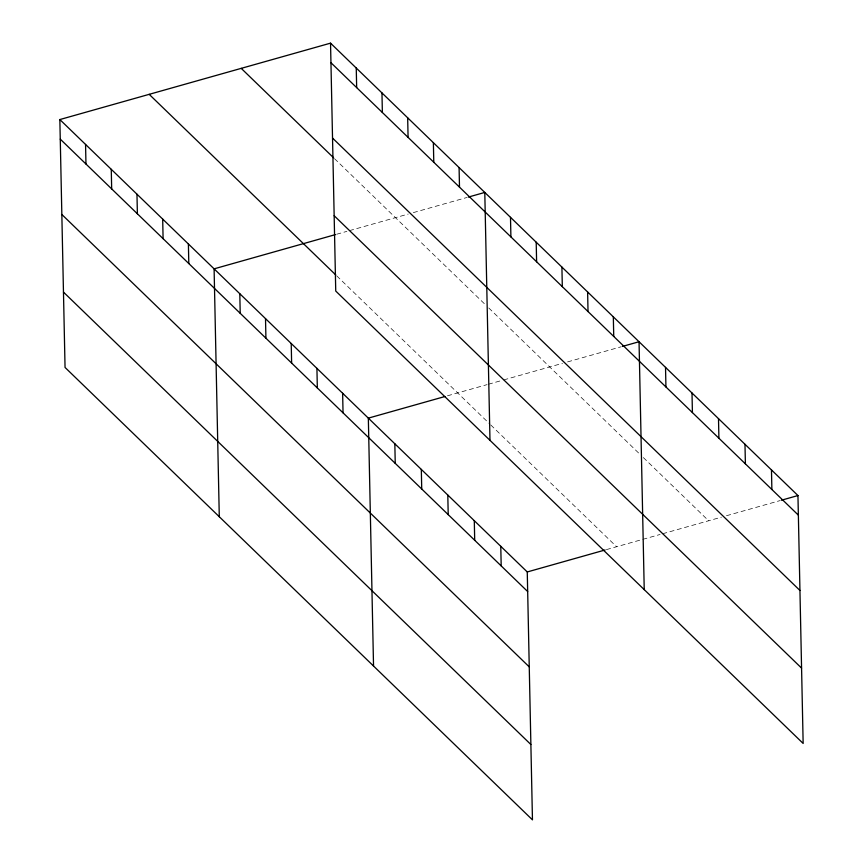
<?xml version="1.0" encoding="UTF-8"?>
<svg xmlns="http://www.w3.org/2000/svg" width="863" height="863" viewBox="0 0 863 863"><rect width="100%" height="100%" fill="white"/><g stroke="black" fill="none" stroke-linecap="round" stroke-linejoin="round"><path stroke-width="0.65" stroke-dasharray="4.32 3.24" d="M336.656 234.251L346.883 231.37M349.439 230.648L408.221 214.056M413.323 212.611L466.926 197.487M447.466 395.804L487.077 384.628M488.35 384.262L501.133 380.659M503.69 379.936L562.471 363.345M567.574 361.91L621.166 346.775M606.387 549.623L660.055 534.477M662.611 533.755L721.392 517.164M726.495 515.718L780.087 500.594M334.52 158.673L484.963 304.283M488.771 307.972L639.569 453.927M643.356 457.584L708.631 520.767M336.753 275.89L489.839 424.057M490.777 424.974L616.592 546.743"/><path stroke-width="1.29" d="M59.849 119.558L527.261 571.953L532.46 819.85L65.049 367.455L59.849 119.558L330.54 43.15L797.951 495.545L803.151 743.442L335.739 291.047L330.54 43.15M335.383 234.617L214.1 268.846L219.288 516.743M468.199 197.12L484.79 192.438L489.979 440.335M444.909 396.527L368.339 418.134L373.539 666.031M622.45 346.419L639.041 341.737L644.23 589.634M527.261 571.953L605.103 549.979M781.371 500.238L797.951 495.545M330.95 62.729L798.361 515.135M332.535 138.08L799.947 590.475M241.219 68.36L333.571 157.756M334.154 215.707L801.576 668.102M149.18 94.337L335.793 274.963M60.259 139.137L527.671 591.543M61.845 214.477L529.256 666.883M63.463 292.104L530.874 744.51M771.468 469.914L771.878 489.494M744.985 444.283L745.395 463.863M718.501 418.641L718.911 438.231M692.007 393.01L692.417 412.59M665.524 367.368L665.934 386.958M613.323 316.85L613.744 336.441M587.617 291.974L588.027 311.554M561.91 267.088L562.32 286.678M536.203 242.201L536.613 261.791M510.497 217.325L510.907 236.904M500.777 546.322L501.187 565.901M474.294 520.68L474.704 540.27M459.084 167.562L459.494 187.142M447.8 495.049L448.21 514.628M433.377 142.675L433.787 162.266M421.317 469.407L421.727 488.997M407.67 117.8L408.08 137.379M394.833 443.776L395.243 463.355M381.964 92.913L382.374 112.503M356.246 68.037L356.667 87.616M342.633 393.258L343.043 412.838M316.926 368.372L317.336 387.962M291.219 343.496L291.629 363.075M265.513 318.609L265.923 338.199M239.806 293.733L240.216 313.312M188.393 243.97L188.803 263.549M162.686 219.083L163.096 238.663M136.969 194.197L137.39 213.787M111.262 169.321L111.672 188.9M85.556 144.434L85.966 164.024"/></g></svg>
